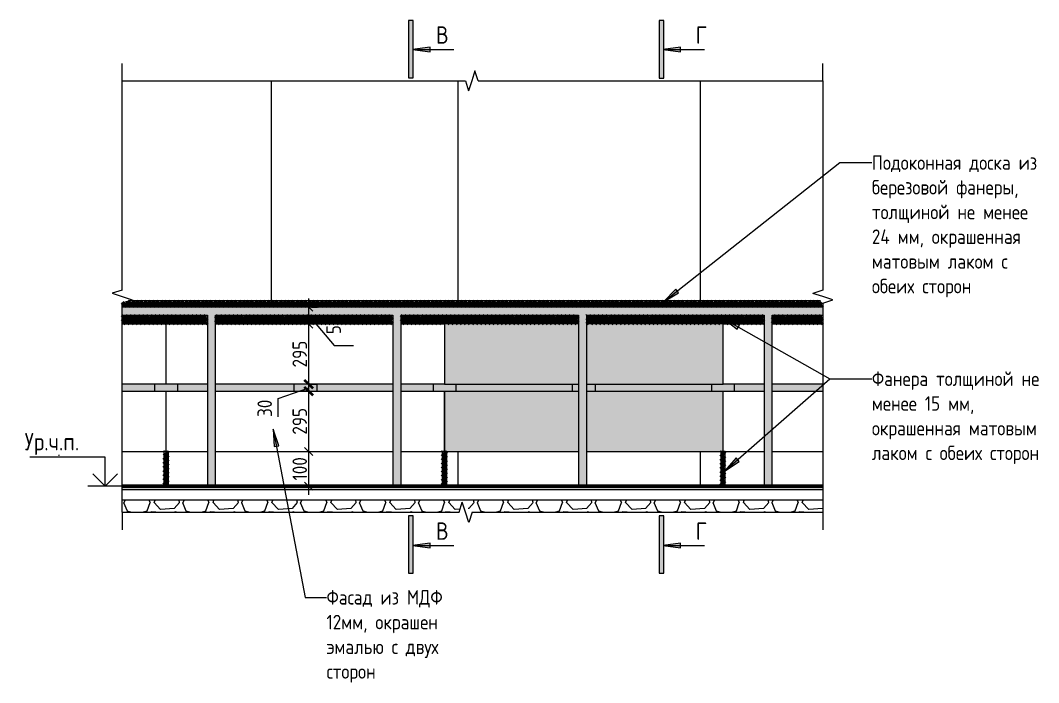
# Model space of a CAD drawing. Header units: millimetres. Extents: x 706 to 61221, y -16940 to 17865.
# Drawn here: x 18739 to 23129, y 3053 to 5910 of the extents above; entities that cross this region are included whole.
import ezdxf

# ---------------------------------------------------------------- set-up
doc = ezdxf.new("R2010")
doc.units = ezdxf.units.MM
for name, color, linetype, lineweight in [('Аннотация', 7, 'Continuous', 20), ('Отметки', 7, 'Continuous', 9), ('Перекрытие', 7, 'Continuous', 20), ('Размеры', 7, 'Continuous', 9), ('Размеры-25', 7, 'Continuous', 9), ('Стены внутренние', 7, 'Continuous', 20), ('Узлы', 7, 'Continuous', 20)]:
    doc.layers.add(name, color=color, linetype=linetype, lineweight=lineweight)
doc.layers.add('Линии', color=7, linetype='Continuous', lineweight=9, true_color=0x00a600)
doc.styles.add('GOST Common', font='GOST_Common.ttf', dxfattribs={"width": 0.9, "height": 75})
doc.styles.add('GOST Common_3', font='GOST_Common.ttf', dxfattribs={"width": 0.9, "height": 62.5})
doc.styles.add('GOST Common_4', font='GOST_Common.ttf', dxfattribs={"width": 0.9, "height": 62.5})
doc.dimstyles.new('ADSK_Основной_2_5_мм_Округление_до_1_мм_2', dxfattribs={"dimscale": 304.8, "dimtxt": 62.857187, "dimasz": 0.115978, "dimexe": 0.123031, "dimexo": 0.123031, "dimgap": 0.024606, "dimtad": 1, "dimdec": 0, "dimdsep": 46, "dimtxsty": 'GOST Common_4', "dimblk1": 'OBLIQUE', "dimblk2": 'OBLIQUE', "dimsah": 1, "dimcen": 0.09, "dimdle": 0.123031, "dimazin": 2, "dimtfac": 1, "dimtdec": 4, "dimtix": 1, "dimtmove": 0, "dimatfit": 3, "dimfxl": 1, "dimtvp": 1, "dimtolj": 1, "dimtzin": 0, "dimlwd": 20, "dimlwe": 20, "dimarcsym": 2})
doc.dimstyles.new('ADSK_Основной_2_5_мм_Округление_до_1_мм_3', dxfattribs={"dimscale": 304.8, "dimtxt": 62.857187, "dimasz": 0.115978, "dimexe": 0.123031, "dimexo": 0.123031, "dimgap": 0.024606, "dimtad": 1, "dimdec": 0, "dimdsep": 46, "dimtxsty": 'GOST Common_4', "dimblk1": 'OBLIQUE', "dimblk2": 'OBLIQUE', "dimsah": 1, "dimcen": 0.09, "dimdle": 0.123031, "dimazin": 2, "dimtfac": 1, "dimtdec": 4, "dimtix": 1, "dimtmove": 1, "dimatfit": 3, "dimfxl": 1, "dimtvp": 1, "dimtolj": 1, "dimtzin": 0, "dimlwd": 20, "dimlwe": 20, "dimarcsym": 2})
pattern_1 = [(45, (20256.78, 8907.859), (-8.838835, 8.838835), [])]

# ---------------------------------------------------------------- blocks, each defined once
blk = doc.blocks.new('ADSK_Обрыв_Линия - По умолчанию-5833969-П-5_2')
at = {"layer": 'Узлы'}
for p, q in [((3973.3, 5648.7), (5452.7, 5648.7)), ((5508.3, 5648.7), (6993.3, 5648.7))]:
    blk.add_line(p, q, dxfattribs=at)
blk = doc.blocks.new('ADSK_Обрыв_Линия - По умолчанию-5834152-П-5_2')
at = {"layer": 'Узлы'}
for p, q in [((3973.3, 3787.4), (5425.7, 3787.4)), ((5481.4, 3787.4), (6993.3, 3787.4))]:
    blk.add_line(p, q, dxfattribs=at)
blk = doc.blocks.new('ADSK_Обрыв_Линия - По умолчанию-5834053-П-5_2')
at = {"layer": 'Узлы'}
for p, q in [((3973.3, 4746.2), (3973.3, 5648.7)), ((3973.3, 3787.4), (3973.3, 4690.5))]:
    blk.add_line(p, q, dxfattribs=at)
blk = doc.blocks.new('ADSK_Обрыв_Линия - По умолчанию-V13-П-5_2')
at = {"layer": 'Узлы'}
for p, q in [((6993.3, 5648.7), (6993.3, 4745.5)), ((6993.3, 4689.9), (6993.3, 3787.4))]:
    blk.add_line(p, q, dxfattribs=at)
blk = doc.blocks.new('ADSK_Аннотация_Текст_сВыноской2 - Текст с выноской 2-2979980-П-5_2')
at = {"layer": 'Аннотация'}
blk.add_line((5228.3, 5721.2), (5228.3, 5846.2), dxfattribs=at)
blk = doc.blocks.new('Высотные отметки - Стрелка вверх-12093-П-5_2')
at = {"layer": 'Аннотация'}
for p, q in [((3900.6, 4025), (3575.6, 4025)), ((3900.6, 3900), (3900.6, 4025)), ((3900.6, 3900), (3847.6, 3953)), ((3900.6, 3900), (3953.7, 3953)), ((3975.6, 3900), (3825.6, 3900))]:
    blk.add_line(p, q, dxfattribs=at)
blk = doc.blocks.new('_Oblique')
at = {"color": 0, "linetype": 'ByBlock', "lineweight": -2}
blk.add_line((-0.5, -0.5), (0.5, 0.5), dxfattribs=at)
blk = doc.blocks.new('DIMBLOCK102-П-5_2')
at = {"layer": 'Defpoints', "color": 0, "transparency": 16777216}
for p in [(19957.3, 4050), (19982.3, 4050), (19957.3, 3900)]:
    blk.add_point(p, dxfattribs=at)
at = {"layer": 'Размеры', "color": 0, "lineweight": 20, "transparency": 16777216}
for p, q in [((19982.3, 3862.5), (19982.3, 4087.5)), ((19994.8, 4050), (20019.8, 4050)), ((19994.8, 3900), (20019.8, 3900))]:
    blk.add_line(p, q, dxfattribs=at)
at = {"layer": 'Размеры', "color": 0, "lineweight": 20, "transparency": 16777216, "xscale": 35.35, "yscale": 35.35, "zscale": 35.35}
for p, rotation in [((19982.3, 4050), 90), ((19982.3, 3900), 270)]:
    blk.add_blockref('_Oblique', p, dxfattribs=dict(at, rotation=rotation))
at = {"layer": 'Размеры', "color": 0, "lineweight": 20, "transparency": 16777216, "insert": (19943.6, 3975), "char_height": 62.5, "width": 127.845, "attachment_point": 5, "rotation": 90, "style": 'GOST Common_4'}
blk.add_mtext('\\A1;100', dxfattribs=at)
blk = doc.blocks.new('DIMBLOCK103-П-5_2')
at = {"layer": 'Defpoints', "color": 0, "transparency": 16777216}
for p in [(19957.3, 4310), (19982.3, 4310), (19957.3, 4050)]:
    blk.add_point(p, dxfattribs=at)
at = {"layer": 'Размеры', "color": 0, "lineweight": 20, "transparency": 16777216}
for p, q in [((19982.3, 4012.5), (19982.3, 4347.5)), ((19994.8, 4310), (20019.8, 4310)), ((19994.8, 4050), (20019.8, 4050))]:
    blk.add_line(p, q, dxfattribs=at)
at = {"layer": 'Размеры', "color": 0, "lineweight": 20, "transparency": 16777216, "xscale": 35.35, "yscale": 35.35, "zscale": 35.35}
for p, rotation in [((19982.3, 4310), 90), ((19982.3, 4050), 270)]:
    blk.add_blockref('_Oblique', p, dxfattribs=dict(at, rotation=rotation))
at = {"layer": 'Размеры', "color": 0, "lineweight": 20, "transparency": 16777216, "insert": (19943.6, 4180), "char_height": 62.5, "width": 141.908, "attachment_point": 5, "rotation": 90, "style": 'GOST Common_4'}
blk.add_mtext('\\A1;295', dxfattribs=at)
blk = doc.blocks.new('DIMBLOCK104-П-5_2')
at = {"layer": 'Размеры-25', "lineweight": 40, "transparency": 16777216}
for p, q in [((19982.3, 4340), (19964.6, 4357.7)), ((19982.3, 4310), (19964.6, 4327.7)), ((19982.3, 4340), (20000, 4322.3)), ((19982.3, 4310), (20000, 4292.3))]:
    blk.add_line(p, q, dxfattribs=at)
at = {"layer": 'Размеры-25', "lineweight": 20, "transparency": 16777216}
for p, q in [((19850.7, 4277.7), (19982.3, 4325)), ((19982.3, 4340), (19944.8, 4340)), ((19982.3, 4310), (19944.8, 4310)), ((19982.3, 4310), (19982.3, 4340)), ((19982.3, 4340), (19994.8, 4340)), ((19982.3, 4310), (19994.8, 4310)), ((19850.7, 4198.9), (19850.7, 4277.7))]:
    blk.add_line(p, q, dxfattribs=at)
at = {"layer": 'Размеры-25', "color": 0, "lineweight": 20, "transparency": 16777216, "insert": (19761.5, 4198.9), "char_height": 62.5, "width": 94.605, "attachment_point": 1, "rotation": 90, "line_spacing_factor": 1.022761, "style": 'GOST Common_4'}
blk.add_mtext('30', dxfattribs=at)
blk = doc.blocks.new('DIMBLOCK105-П-5_2')
at = {"layer": 'Defpoints', "color": 0, "transparency": 16777216}
for p in [(19957.3, 4600), (19982.3, 4600), (19957.3, 4340)]:
    blk.add_point(p, dxfattribs=at)
at = {"layer": 'Размеры', "color": 0, "lineweight": 20, "transparency": 16777216}
for p, q in [((19982.3, 4302.5), (19982.3, 4637.5)), ((19994.8, 4600), (20019.8, 4600)), ((19994.8, 4340), (20019.8, 4340))]:
    blk.add_line(p, q, dxfattribs=at)
at = {"layer": 'Размеры', "color": 0, "lineweight": 20, "transparency": 16777216, "xscale": 35.35, "yscale": 35.35, "zscale": 35.35}
for p, rotation in [((19982.3, 4600), 90), ((19982.3, 4340), 270)]:
    blk.add_blockref('_Oblique', p, dxfattribs=dict(at, rotation=rotation))
at = {"layer": 'Размеры', "color": 0, "lineweight": 20, "transparency": 16777216, "insert": (19943.6, 4470), "char_height": 62.5, "width": 141.908, "attachment_point": 5, "rotation": 90, "style": 'GOST Common_4'}
blk.add_mtext('\\A1;295', dxfattribs=at)
blk = doc.blocks.new('DIMBLOCK106-П-5_2')
at = {"layer": 'Defpoints', "color": 0, "transparency": 16777216}
for p in [(19957.3, 4672.4), (19982.3, 4672.4), (19957.3, 4600)]:
    blk.add_point(p, dxfattribs=at)
at = {"layer": 'Размеры', "color": 0, "lineweight": 20, "transparency": 16777216}
for p, q in [((19982.3, 4562.5), (19982.3, 4709.9)), ((19994.8, 4672.4), (20019.8, 4672.4)), ((19982.3, 4636.2), (20092.7, 4506.4)), ((19994.8, 4600), (20019.8, 4600)), ((20092.7, 4506.4), (20175.2, 4506.4))]:
    blk.add_line(p, q, dxfattribs=at)
at = {"layer": 'Размеры', "color": 0, "lineweight": 20, "transparency": 16777216, "xscale": 35.35, "yscale": 35.35, "zscale": 35.35}
for p, rotation in [((19982.3, 4672.4), 90), ((19982.3, 4600), 270)]:
    blk.add_blockref('_Oblique', p, dxfattribs=dict(at, rotation=rotation))
at = {"layer": 'Размеры', "color": 0, "lineweight": 20, "transparency": 16777216, "insert": (20058.5, 4555.6), "char_height": 62.5, "width": 94.605, "attachment_point": 1, "rotation": 90, "line_spacing_factor": 1.022761, "style": 'GOST Common_4'}
blk.add_mtext('\\A1;50', dxfattribs=at)

msp = doc.modelspace()

# ---------------------------------------------------------------- hatches: boundary and pattern name
at = {"layer": 'Аннотация'}
for points in [[(20430.245, 5783.723), (20505.245, 5773.843), (20505.246, 5793.591)], [(21510.245, 5783.723), (21585.245, 5773.843), (21585.246, 5793.591)], [(20430.245, 3643.723), (20505.245, 3633.843), (20505.246, 3653.591)], [(21510.245, 3643.723), (21585.245, 3633.843), (21585.246, 3653.591)]]:
    msp.add_hatch(color=256, dxfattribs=at).paths.add_polyline_path(points)
at = {"layer": 'Аннотация', "lineweight": 9}
for points in [[(21511.69, 4695.959), (21576.674, 4734.683), (21564.438, 4750.183)], [(21769.087, 4623.369), (21829.517, 4577.865), (21839.236, 4595.056)], [(19829.545, 4146.397), (19833.737, 4070.866), (19853.143, 4074.525)], [(21774.917, 3965.04), (21837.787, 4007.111), (21824.756, 4021.949)]]:
    msp.add_hatch(color=256, dxfattribs=at).paths.add_polyline_path(points)
at = {"layer": 'Перекрытие', "lineweight": 9}
h = msp.add_hatch(dxfattribs=at)
h.set_pattern_fill('FP_13', color=256, style=0, pattern_type=2)
h.set_pattern_definition([(0, (20256.78, 8907.86), (101.6, 25.4), [8.382, -67.818, 8.382, -67.818, -406.4]), (0, (20256.78, 8907.86), (101.6, 25.4), [-152.4, 8.382, -144.018, 8.382, -67.818, -177.8]), (0, (20256.78, 8907.86), (101.6, 25.4), [-381, 8.382, -42.418, 8.382, -118.618]), (120, (20294.88, 8920.56), (-72.79705, 75.28818), [8.382, -67.818, 8.382, -67.818, -406.4]), (120, (20294.88, 8920.56), (-72.79705, 75.28818), [-152.4, 8.382, -144.018, 8.382, -67.818, -177.8]), (120, (20294.88, 8920.56), (-72.79705, 75.28818), [-381, 8.382, -42.418, 8.382, -118.618]), (240, (20307.58, 8971.36), (-28.80295, -100.68818), [8.382, -67.818, 8.382, -67.818, -406.4]), (240, (20307.58, 8971.36), (-28.80295, -100.68818), [-152.4, 8.382, -144.018, 8.382, -67.818, -177.8]), (240, (20307.58, 8971.36), (-28.80295, -100.68818), [-381, 8.382, -42.418, 8.382, -118.618])])
h.paths.add_polyline_path([(21670.974, 3885), (22198.155, 3885), (22198.155, 3895), (19178.155, 3895), (19178.155, 3885), (21666.487, 3885)])
h = msp.add_hatch(dxfattribs=at)
h.set_pattern_fill('FP_12', color=256, style=0, pattern_type=2)
h.set_pattern_definition([(228.013, (20439.66, 9161.859), (-2031.99144, -2286.00794), [34.172, -3383.048]), (184.97, (20416.8, 9136.459), (3047.99862, 254.013734), [58.64, -5805.405]), (132.51, (20358.38, 9131.379), (2539.978118, -2794.01959), [41.348, -4093.472]), (267.274, (20259.32, 9067.879), (253.972893, 5080.00167), [53.4, -5286.644]), (292.834, (20256.78, 9014.539), (-1270.018216, 3047.992396), [52.363, -5183.981]), (357.274, (20277.1, 8966.279), (-5080.00167, 253.972893), [53.4, -5286.644]), (37.694, (20330.44, 8963.739), (-3302.011032, -2539.986107), [70.619, -6991.312]), (72.255, (20386.32, 9006.919), (1778.031558, 5587.989563), [66.672, -6600.526]), (121.43, (20406.64, 9070.419), (-2032.025225, 3301.984438), [53.581, -5304.555]), (175.236, (20378.7, 9116.14), (2793.99806, -254.01689), [61.171, -2997.394]), (222.397, (20317.74, 9121.219), (-3048.021364, -2793.976117), [79.108, -7831.677]), (138.814, (20510.78, 9065.34), (-1777.99827, 1524.00296), [27, -2673.056]), (171.469, (20490.46, 9083.119), (3301.998057, -508.014042), [51.368, -5085.464]), (225, (20439.66, 9090.74), (3e-14, -254), [35.921, -323.289]), (203.199, (20421.88, 9121.22), (1269.99626, 508.00885), [19.344, -1915.062]), (291.801, (20404.1, 9113.6), (-253.9944, 762.00245), [27.357, -1340.475]), (30.964, (20414.26, 9088.2), (761.99727, 508.0033), [44.432, -1436.63]), (161.565, (20452.36, 9111.06), (507.9998, -254.0006), [32.129, -771.09]), (16.389, (20256.78, 9113.599), (2540.00709, 761.975967), [45.009, -4455.883]), (70.346, (20299.96, 9126.299), (-1016.00879, -2793.997144), [37.76, -3738.222]), (293.199, (20452.36, 9161.86), (-508.00885, 1269.99626), [38.688, -1895.718]), (343.61, (20467.6, 9126.299), (-2539.993792, 762.0203), [45.009, -4455.883]), (339.444, (20256.78, 8956.12), (-1270.00078, 507.99866), [43.404, -2126.773]), (294.775, (20297.42, 8940.879), (-1269.99309, 2794.002693), [36.367, -3600.359]), (66.801, (20454.9, 8907.86), (508.00885, 1269.99626), [38.688, -1895.718]), (17.354, (20470.14, 8943.419), (-3302.00006, -1015.99885), [42.578, -4215.238]), (69.444, (20330.44, 8907.86), (-507.99866, -1270.00078), [21.702, -2148.475]), (101.31, (20439.66, 8907.86), (-254.0008, 1016.00032), [12.951, -1282.199]), (165.964, (20437.12, 8920.56), (762.00145, -253.9968), [52.363, -994.905]), (186.009, (20386.32, 8933.259), (2540.000243, 253.999726), [48.527, -4804.136]), (303.69, (20414.26, 9065.34), (-253.9991, 508), [36.632, -879.178]), (353.157, (20434.58, 9034.859), (4317.998074, -508.016712), [63.956, -6331.601]), (60.945, (20498.08, 9027.24), (-1016.01265, -1777.99294), [26.151, -2588.939]), (90, (20510.78, 9050.1), (-254, 254), [15.24, -238.76]), (120.256, (20381.24, 8940.879), (1015.98679, -1778.00772), [35.287, -3493.394]), (48.013, (20363.46, 8971.359), (2031.99144, 2286.00794), [68.344, -3348.876]), (0, (20409.18, 9022.16), (254, 254), [66.04, -187.96]), (325.305, (20475.22, 9022.159), (-2540.00538, 1777.99317), [40.161, -3975.932]), (254.055, (20508.24, 8999.3), (-253.99272, -1016.00235), [36.983, -1812.165]), (207.646, (20498.08, 8963.739), (-4825.999284, -2540.001884), [60.215, -5961.246]), (175.426, (20444.74, 8935.799), (-3301.999344, 254.004155), [63.703, -6306.585])])
h.paths.add_polyline_path([(19178.155, 3787.398), (20630.589, 3787.398), (20644.339, 3830.699), (20686.244, 3787.398), (22198.155, 3787.398), (22198.155, 3840), (19178.155, 3840)])
at = {"layer": 'Узлы'}
h = msp.add_hatch(color=256, dxfattribs=at)
h.paths.add_polyline_path([(20413.155, 3524.263), (20433.155, 3524.263), (20433.155, 3772.55), (20413.155, 3772.55), (20413.155, 3610)])
h.paths.add_polyline_path([(21493.155, 3524.263), (21513.155, 3524.263), (21513.155, 3772.55), (21493.155, 3772.55), (21493.155, 3610)])
h.paths.add_polyline_path([(21513.155, 5659.713), (21513.155, 5908.214), (21493.155, 5908.214), (21493.155, 5659.713)])
h.paths.add_polyline_path([(20413.155, 5661.067), (20433.155, 5661.067), (20433.155, 5909.56), (20413.155, 5909.56)])
at = {"layer": 'Узлы', "lineweight": 50, "true_color": 0xc29f78}
h = msp.add_hatch(dxfattribs=at)
h.set_pattern_fill('FP_14', color=33, style=0, pattern_type=2)
h.set_pattern_definition(pattern_1)
h.paths.add_polyline_path([(21902.797, 4675), (22198.155, 4675), (22198.155, 4689.887), (22187.704, 4700), (19207.942, 4700), (19178.155, 4690.541), (19178.155, 4675), (21868.969, 4675)])
at = {"layer": 'Узлы', "true_color": 0x939393}
msp.add_hatch(color=252, dxfattribs=at).paths.add_polyline_path([(21980.53, 3902.55), (21980.53, 4637.45), (22198.155, 4637.45), (22198.155, 4672.45), (19178.155, 4672.45), (19178.155, 4637.45), (19545.53, 4637.45), (19545.53, 3902.55), (19580.53, 3902.55), (19580.53, 4637.45), (20345.53, 4637.45), (20345.53, 3902.55), (20380.53, 3902.55), (20380.53, 4637.45), (21145.53, 4637.45), (21145.53, 3902.55), (21180.53, 3902.55), (21180.53, 4637.45), (21945.53, 4637.45), (21945.53, 3902.55)])
at = {"layer": 'Узлы', "lineweight": 50, "true_color": 0xc29f78}
h = msp.add_hatch(dxfattribs=at)
h.set_pattern_fill('FP_14', color=33, style=0, pattern_type=2)
h.set_pattern_definition(pattern_1)
h.paths.add_polyline_path([(20461.955, 4600), (21145.53, 4600), (21145.53, 4637.45), (20380.53, 4637.45), (20380.53, 4600)])
h.paths.add_polyline_path([(19545.53, 4600), (19545.53, 4637.45), (19178.155, 4637.45), (19178.155, 4600), (19456.944, 4600)])
h.paths.add_polyline_path([(21880.363, 4600), (21945.53, 4600), (21945.53, 4637.45), (21180.53, 4637.45), (21180.53, 4600), (21868.969, 4600)])
h.paths.add_polyline_path([(22198.155, 4600), (22198.155, 4637.45), (21980.53, 4637.45), (21980.53, 4600)])
h.paths.add_polyline_path([(19580.53, 4600), (20345.53, 4600), (20345.53, 4637.45), (19580.53, 4637.45), (19580.53, 4636.898)])
at = {"layer": 'Узлы', "true_color": 0xffffff}
h = msp.add_hatch(color=7, dxfattribs=at)
h.paths.add_polyline_path([(21145.53, 4340), (21145.53, 4600), (20568.155, 4600), (20568.155, 4340), (21118.155, 4340)])
h.paths.add_polyline_path([(21466.965, 4340), (21768.155, 4340), (21768.155, 4600), (21180.53, 4600), (21180.53, 4340), (21218.155, 4340)])
at = {"layer": 'Узлы'}
h = msp.add_hatch(color=256, dxfattribs=at)
h.paths.add_polyline_path([(19178.155, 4310), (19318.155, 4310), (19318.155, 4340), (19178.155, 4340)])
h.paths.add_polyline_path([(19418.155, 4310), (19545.53, 4310), (19545.53, 4340), (19418.155, 4340)])
h.paths.add_polyline_path([(22198.155, 4310), (22198.155, 4340), (21980.53, 4340), (21980.53, 4310)])
h.paths.add_polyline_path([(21945.53, 4310), (21945.53, 4340), (21818.155, 4340), (21818.155, 4310), (21868.969, 4310)])
h.paths.add_polyline_path([(19580.53, 4310), (19918.155, 4310), (19918.155, 4340), (19580.53, 4340)])
h.paths.add_polyline_path([(20202.994, 4310), (20345.53, 4310), (20345.53, 4340), (20018.155, 4340), (20018.155, 4310), (20192.461, 4310)])
h.paths.add_polyline_path([(20518.155, 4310), (20518.155, 4340), (20380.53, 4340), (20380.53, 4310)])
h.paths.add_polyline_path([(20662.957, 4310), (21118.155, 4310), (21118.155, 4340), (20618.155, 4340), (20618.155, 4310), (20637.28, 4310)])
h.paths.add_polyline_path([(21466.965, 4310), (21718.155, 4310), (21718.155, 4340), (21218.155, 4340), (21218.155, 4310)])
at = {"layer": 'Узлы', "true_color": 0xffffff}
for points in [[(19418.155, 4310), (19418.155, 4340), (19318.155, 4340), (19318.155, 4310)], [(20018.155, 4310), (20018.155, 4340), (19918.155, 4340), (19918.155, 4310)], [(20518.155, 4310), (20618.155, 4310), (20618.155, 4340), (20518.155, 4340)], [(21793.616, 4310), (21818.155, 4310), (21818.155, 4340), (21718.155, 4340), (21718.155, 4310), (21768.155, 4310)]]:
    msp.add_hatch(color=7, dxfattribs=at).paths.add_polyline_path(points)
h = msp.add_hatch(color=7, dxfattribs=at)
h.paths.add_polyline_path([(20627.28, 4050), (21145.53, 4050), (21145.53, 4310), (20568.155, 4310), (20568.155, 4050), (20578.155, 4050)])
h.paths.add_polyline_path([(21180.53, 4050), (21768.155, 4050), (21768.155, 4310), (21180.53, 4310), (21180.53, 4101.558)])
h = msp.add_hatch(color=7, dxfattribs=at)
h.paths.add_polyline_path([(21118.155, 4310), (21145.53, 4310), (21145.53, 4340), (21118.155, 4340)])
h.paths.add_polyline_path([(21218.155, 4310), (21218.155, 4340), (21180.53, 4340), (21180.53, 4310)])
at = {"layer": 'Узлы', "lineweight": 50, "true_color": 0xc29f78}
h = msp.add_hatch(dxfattribs=at)
h.set_pattern_fill('FP_14', color=33, style=0, pattern_type=2)
h.set_pattern_definition(pattern_1)
h.paths.add_polyline_path([(19358.155, 3900), (19378.155, 3900), (19378.155, 4050), (19358.155, 4050)])
h = msp.add_hatch(dxfattribs=at)
h.set_pattern_fill('FP_14', color=33, style=0, pattern_type=2)
h.set_pattern_definition(pattern_1)
h.paths.add_polyline_path([(20578.155, 3900), (20578.155, 4050), (20558.155, 4050), (20558.155, 3900), (20568.155, 3900)])
h = msp.add_hatch(dxfattribs=at)
h.set_pattern_fill('FP_14', color=33, style=0, pattern_type=2)
h.set_pattern_definition(pattern_1)
h.paths.add_polyline_path([(21758.155, 3900), (21778.155, 3900), (21778.155, 4050), (21758.155, 4050)])

# ---------------------------------------------------------------- linework, layer by layer
at = {"layer": 'Аннотация'}
for p, q in [((20505.246, 5793.591), (20430.245, 5783.723)), ((20430.245, 5783.723), (20505.245, 5773.843)), ((20430.245, 5783.723), (20608.155, 5783.71)), ((20505.245, 5773.843), (20505.246, 5793.591)), ((21585.246, 5793.591), (21510.245, 5783.723)), ((21510.245, 5783.723), (21585.245, 5773.843)), ((21510.245, 5783.723), (21688.155, 5783.71)), ((21585.245, 5773.843), (21585.246, 5793.591)), ((19178.155, 5648.685), (19178.155, 5723.685)), ((22198.155, 5648.685), (22198.155, 5723.685)), ((20699.099, 5692.01), (20685.022, 5648.685)), ((20699.099, 5692.01), (20685.022, 5648.685)), ((20713.176, 5648.685), (20699.099, 5692.01)), ((20713.176, 5648.685), (20699.099, 5692.01)), ((20657.522, 5648.685), (20671.272, 5605.383)), ((20657.522, 5648.685), (20671.272, 5605.383)), ((20685.022, 5648.685), (20671.272, 5605.383)), ((19178.155, 4746.196), (19134.83, 4732.118)), ((19178.155, 4746.196), (19134.83, 4732.118)), ((22198.155, 4745.541), (22154.853, 4731.791)), ((22198.155, 4745.541), (22154.853, 4731.791)), ((19134.83, 4732.118), (19178.155, 4718.041)), ((19134.83, 4732.118), (19178.155, 4718.041)), ((19178.155, 4718.041), (19221.456, 4704.291)), ((19178.155, 4690.541), (19221.456, 4704.291)), ((19178.155, 4690.541), (19221.456, 4704.291)), ((22198.155, 4718.041), (22154.853, 4731.791)), ((22241.48, 4703.964), (22198.155, 4718.041)), ((22241.48, 4703.964), (22198.155, 4718.041)), ((22198.155, 4689.887), (22241.48, 4703.964)), ((22198.155, 4689.887), (22241.48, 4703.964)), ((20630.589, 3787.398), (20644.339, 3830.699)), ((20630.589, 3787.398), (20644.339, 3830.699)), ((20658.089, 3787.398), (20644.339, 3830.699)), ((19178.155, 3787.398), (19178.155, 3712.398)), ((20672.166, 3744.073), (20658.089, 3787.398)), ((20672.166, 3744.073), (20658.089, 3787.398)), ((20686.244, 3787.398), (20672.166, 3744.073)), ((20686.244, 3787.398), (20672.166, 3744.073)), ((22198.155, 3787.398), (22198.155, 3712.398)), ((20505.246, 3653.591), (20430.245, 3643.723)), ((20430.245, 3643.723), (20505.245, 3633.843)), ((20430.245, 3643.723), (20608.155, 3643.71)), ((20505.245, 3633.843), (20505.246, 3653.591)), ((21585.246, 3653.591), (21510.245, 3643.723)), ((21510.245, 3643.723), (21585.245, 3633.843)), ((21510.245, 3643.723), (21688.155, 3643.71)), ((21585.245, 3633.843), (21585.246, 3653.591))]:
    msp.add_line(p, q, dxfattribs=at)
at = {"layer": 'Аннотация', "lineweight": 9}
for p, q in [((21511.69, 4695.959), (22271.653, 5295.946)), ((22271.653, 5295.946), (22409.917, 5295.946)), ((21564.438, 4750.183), (21511.69, 4695.959)), ((21576.674, 4734.683), (21564.438, 4750.183)), ((21511.69, 4695.959), (21576.674, 4734.683)), ((21769.087, 4623.369), (21829.517, 4577.865)), ((21839.236, 4595.056), (21769.087, 4623.369)), ((21769.087, 4623.369), (22228.691, 4363.546)), ((21829.517, 4577.865), (21839.236, 4595.056)), ((21774.917, 3965.04), (22228.691, 4363.546)), ((22228.691, 4363.546), (22409.917, 4363.546)), ((22228.691, 4363.546), (22409.917, 4363.546)), ((19829.545, 4146.397), (19833.737, 4070.866)), ((19853.143, 4074.525), (19829.545, 4146.397)), ((19829.545, 4146.397), (19966.415, 3420.451)), ((19833.737, 4070.866), (19853.143, 4074.525)), ((21824.756, 4021.949), (21774.917, 3965.04)), ((21774.917, 3965.04), (21837.787, 4007.111)), ((21837.787, 4007.111), (21824.756, 4021.949)), ((19966.415, 3420.451), (20059.192, 3420.451))]:
    msp.add_line(p, q, dxfattribs=at)
at = {"layer": 'Линии', "color": 7}
for p, q in [((20433.155, 5909.56), (20413.155, 5909.56)), ((20413.155, 5909.56), (20413.155, 5661.067)), ((20433.155, 5661.067), (20433.155, 5909.56)), ((21513.155, 5908.214), (21493.155, 5908.214)), ((21493.155, 5908.214), (21493.155, 5659.713)), ((21513.155, 5659.713), (21513.155, 5908.214)), ((20413.155, 5661.067), (20433.155, 5661.067)), ((21493.155, 5659.713), (21513.155, 5659.713)), ((22187.704, 4700), (19207.942, 4700)), ((19178.155, 4675), (22198.155, 4675)), ((22198.155, 4672.45), (19178.155, 4672.45)), ((19178.155, 4637.45), (19545.53, 4637.45)), ((19358.155, 4600), (19358.155, 4637.45)), ((19378.155, 4600), (19378.155, 4637.45)), ((19545.53, 4637.45), (19545.53, 3902.55)), ((19580.53, 3902.55), (19580.53, 4637.45)), ((19580.53, 4637.45), (20345.53, 4637.45)), ((20345.53, 4637.45), (20345.53, 3902.55)), ((20380.53, 3902.55), (20380.53, 4637.45)), ((20380.53, 4637.45), (21145.53, 4637.45)), ((20558.155, 4600), (20558.155, 4637.45)), ((20578.155, 4600), (20578.155, 4637.45)), ((21145.53, 4637.45), (21145.53, 3902.55)), ((21180.53, 3902.55), (21180.53, 4637.45)), ((21180.53, 4637.45), (21945.53, 4637.45)), ((21758.155, 4600), (21758.155, 4637.45)), ((21778.155, 4600), (21778.155, 4637.45)), ((21945.53, 4637.45), (21945.53, 3902.55)), ((21980.53, 3902.55), (21980.53, 4637.45)), ((21980.53, 4637.45), (22198.155, 4637.45)), ((19178.155, 4600), (19545.53, 4600)), ((19580.53, 4600), (20345.53, 4600)), ((20380.53, 4600), (20568.155, 4600)), ((20568.155, 4600), (20568.155, 4340)), ((21145.53, 4600), (20568.155, 4600)), ((21768.155, 4600), (21180.53, 4600)), ((21768.155, 4600), (21945.53, 4600)), ((21768.155, 4340), (21768.155, 4600)), ((21980.53, 4600), (22198.155, 4600)), ((19318.155, 4340), (19178.155, 4340)), ((19178.155, 4310), (19318.155, 4310)), ((19418.155, 4340), (19318.155, 4340)), ((19318.155, 4340), (19318.155, 4310)), ((19318.155, 4310), (19418.155, 4310)), ((19545.53, 4340), (19418.155, 4340)), ((19418.155, 4310), (19418.155, 4340)), ((19418.155, 4310), (19545.53, 4310)), ((19918.155, 4340), (19580.53, 4340)), ((19580.53, 4310), (19918.155, 4310)), ((20018.155, 4340), (19918.155, 4340)), ((19918.155, 4340), (19918.155, 4310)), ((19918.155, 4310), (20018.155, 4310)), ((20345.53, 4340), (20018.155, 4340)), ((20018.155, 4310), (20018.155, 4340)), ((20018.155, 4310), (20345.53, 4310)), ((20518.155, 4340), (20380.53, 4340)), ((20380.53, 4310), (20518.155, 4310)), ((20568.155, 4340), (20518.155, 4340)), ((20518.155, 4340), (20518.155, 4310)), ((20518.155, 4310), (20618.155, 4310)), ((20568.155, 4340), (21145.53, 4340)), ((20568.155, 4310), (20568.155, 4050)), ((20618.155, 4310), (20618.155, 4340)), ((20618.155, 4310), (21118.155, 4310)), ((21118.155, 4340), (21118.155, 4310)), ((21118.155, 4310), (21145.53, 4310)), ((21180.53, 4340), (21768.155, 4340)), ((21180.53, 4310), (21218.155, 4310)), ((21218.155, 4310), (21218.155, 4340)), ((21218.155, 4310), (21718.155, 4310)), ((21718.155, 4340), (21718.155, 4310)), ((21718.155, 4310), (21818.155, 4310)), ((21818.155, 4340), (21768.155, 4340)), ((21768.155, 4050), (21768.155, 4310)), ((21945.53, 4340), (21818.155, 4340)), ((21818.155, 4310), (21818.155, 4340)), ((21818.155, 4310), (21945.53, 4310)), ((22198.155, 4340), (21980.53, 4340)), ((21980.53, 4310), (22198.155, 4310)), ((19378.155, 4050), (19358.155, 4050)), ((19358.155, 4050), (19358.155, 3900)), ((19378.155, 3900), (19378.155, 4050)), ((20578.155, 4050), (20558.155, 4050)), ((20558.155, 4050), (20558.155, 3900)), ((20578.155, 4050), (21145.53, 4050)), ((20578.155, 3900), (20578.155, 4050)), ((21180.53, 4050), (21758.155, 4050)), ((21778.155, 4050), (21758.155, 4050)), ((21758.155, 4050), (21758.155, 3900)), ((21778.155, 3900), (21778.155, 4050)), ((19358.155, 3900), (19378.155, 3900)), ((19545.53, 3902.55), (19580.53, 3902.55)), ((20345.53, 3902.55), (20380.53, 3902.55)), ((20558.155, 3900), (20578.155, 3900)), ((21145.53, 3902.55), (21180.53, 3902.55)), ((21758.155, 3900), (21778.155, 3900)), ((21945.53, 3902.55), (21980.53, 3902.55)), ((20433.155, 3772.55), (20413.155, 3772.55)), ((20413.155, 3772.55), (20413.155, 3524.263)), ((20433.155, 3524.263), (20433.155, 3772.55)), ((21513.155, 3772.55), (21493.155, 3772.55)), ((21493.155, 3772.55), (21493.155, 3524.263)), ((21513.155, 3524.263), (21513.155, 3772.55)), ((20413.155, 3524.263), (20433.155, 3524.263)), ((21493.155, 3524.263), (21513.155, 3524.263))]:
    msp.add_line(p, q, dxfattribs=at)
at = {"layer": 'Линии', "color": 7, "lineweight": 20}
for p, q in [((19368.155, 4340), (19368.155, 4600)), ((19368.155, 4050), (19368.155, 4310)), ((20568.155, 4050), (20568.155, 4310)), ((21768.155, 4050), (21768.155, 4310))]:
    msp.add_line(p, q, dxfattribs=at)
at = {"layer": 'Отметки', "lineweight": 20}
msp.add_line((19319.796, 3900), (19105.487, 3900), dxfattribs=at)
at = {"layer": 'Перекрытие', "lineweight": 50}
for p, q in [((19358.155, 3900), (19178.155, 3900)), ((20558.155, 3900), (19378.155, 3900)), ((21758.155, 3900), (20578.155, 3900)), ((22198.155, 3900), (21778.155, 3900))]:
    msp.add_line(p, q, dxfattribs=at)
at = {"layer": 'Перекрытие'}
for p, q in [((22198.155, 3897.45), (19178.155, 3897.45)), ((22198.155, 3895), (19178.155, 3895)), ((22198.155, 3885), (19178.155, 3885)), ((22198.155, 3840), (19178.155, 3840))]:
    msp.add_line(p, q, dxfattribs=at)
at = {"layer": 'Стены внутренние'}
for p, q in [((19821.274, 4700), (19821.274, 5648.685)), ((20627.28, 4700), (20627.28, 5648.685)), ((21670.974, 4700), (21670.974, 5648.685)), ((19178.155, 4050), (19358.155, 4050)), ((19378.155, 4050), (19545.53, 4050)), ((19580.53, 4050), (20345.53, 4050)), ((20380.53, 4050), (20558.155, 4050)), ((20627.28, 3900), (20627.28, 4050)), ((21670.974, 3900), (21670.974, 4050)), ((21778.155, 4050), (21945.53, 4050)), ((21980.53, 4050), (22198.155, 4050))]:
    msp.add_line(p, q, dxfattribs=at)

# ---------------------------------------------------------------- block references
at = {"layer": 'Аннотация'}
for name, p in [('ADSK_Аннотация_Текст_сВыноской2 - Текст с выноской 2-2979980-П-5_2', (15204.84, 0)), ('ADSK_Аннотация_Текст_сВыноской2 - Текст с выноской 2-2979980-П-5_2', (16284.84, 0)), ('Высотные отметки - Стрелка вверх-12093-П-5_2', (15204.84, 0)), ('ADSK_Аннотация_Текст_сВыноской2 - Текст с выноской 2-2979980-П-5_2', (15204.84, -2140)), ('ADSK_Аннотация_Текст_сВыноской2 - Текст с выноской 2-2979980-П-5_2', (16284.84, -2140))]:
    msp.add_blockref(name, p, dxfattribs=at)
at = {"layer": 'Узлы'}
for name in ['ADSK_Обрыв_Линия - По умолчанию-5833969-П-5_2', 'ADSK_Обрыв_Линия - По умолчанию-5834053-П-5_2', 'ADSK_Обрыв_Линия - По умолчанию-V13-П-5_2', 'ADSK_Обрыв_Линия - По умолчанию-5834152-П-5_2']:
    msp.add_blockref(name, (15204.84, 0), dxfattribs=at)

# ---------------------------------------------------------------- texts
at = {"layer": 'Аннотация', "lineweight": 9, "char_height": 62.5, "attachment_point": 1, "line_spacing_factor": 1.022766, "style": 'GOST Common_3'}
for s, insert, width in [('\\pxt1.44,2.88,4.32,5.76,7.2,8.64,10.08,11.52,12.96,14.4,15.84,17.28,18.72,20.16,21.6,23.04,24.48,25.92,27.36,28.8,30.24,31.68,33.12,34.56,36,37.44,38.88,40.32,41.76,43.2,44.64,46.08;{Подоконная доска из березовой фанеры, толщиной не менее 24 мм, окрашенная матовым лаком с обеих сторон}', (22409.917, 5327.244), 776.925), ('\\pxt1.44,2.88,4.32,5.76,7.2,8.64,10.08,11.52,12.96,14.4,15.84,17.28,18.72,20.16,21.6,23.04,24.48,25.92,27.36,28.8,30.24,31.68,33.12,34.56,36,37.44,38.88,40.32,41.76,43.2,44.64,46.08;{Фанера толщиной не менее 15 мм, окрашенная матовым лаком с обеих сторон}', (22409.917, 4394.845), 763.425), ('\\pxt1.44,2.88,4.32,5.76,7.2,8.64,10.08,11.52,12.96,14.4,15.84,17.28,18.72,20.16,21.6,23.04,24.48,25.92,27.36,28.8,30.24,31.68,33.12,34.56,36,37.44,38.88,40.32,41.76,43.2,44.64,46.08;{Фасад из МДФ 12мм, окрашен эмалью с двух сторон}', (20059.192, 3451.749), 705.375)]:
    msp.add_mtext(s, dxfattribs=dict(at, insert=insert, width=width))
at = {"layer": 'Отметки', "lineweight": 20, "insert": (18823.318, 4106.677), "char_height": 62.5, "width": 257.20564, "attachment_point": 1, "line_spacing_factor": 1.022761, "style": 'GOST Common_4'}
msp.add_mtext('+3,900', dxfattribs=at)

# ---------------------------------------------------------------- dimensions: what is measured, and where the dimension line sits
at = {"layer": 'Размеры', "lineweight": 20}
dim = msp.add_linear_dim(base=(19982.319, 4672.45), p1=(19957.323, 4600), p2=(19957.323, 4672.45), angle=90, text='50', dimstyle='ADSK_Основной_2_5_мм_Округление_до_1_мм_3', override={"dimpost": '<>', "dimfxl": 72.45}, dxfattribs=at)
dim.commit()
dim.dimension.update_dxf_attribs({"geometry": 'DIMBLOCK106-П-5_2', "text_midpoint": (20100.203, 4506.437), "dimtype": 160, "text_rotation": 90})
for base, p1, p2, text, override, picture, middle in [((19982.319, 4600), (19957.323, 4340), (19957.323, 4600), '295', {"dimpost": '<>', "dimfxl": 260}, 'DIMBLOCK105-П-5_2', (19943.569, 4470)), ((19982.319, 4310), (19957.323, 4050), (19957.323, 4310), '295', {"dimpost": '<>', "dimfxl": 260}, 'DIMBLOCK103-П-5_2', (19943.569, 4180)), ((19982.319, 4050), (19957.323, 3900), (19957.323, 4050), '100', {"dimpost": '<>', "dimfxl": 150}, 'DIMBLOCK102-П-5_2', (19943.569, 3975))]:
    dim = msp.add_linear_dim(base=base, p1=p1, p2=p2, angle=90, text=text, dimstyle='ADSK_Основной_2_5_мм_Округление_до_1_мм_2', override=override, dxfattribs=at)
    dim.commit()
    dim.dimension.update_dxf_attribs({"geometry": picture, "text_midpoint": middle})
dim = msp.add_linear_dim(base=(19982.319, 4340), p1=(19957.323, 4310), p2=(19957.323, 4340), angle=90, dimstyle='ADSK_Основной_2_5_мм_Округление_до_1_мм_3', override={"dimpost": '<>', "dimfxl": 30}, dxfattribs=at)
dim.commit()
dim.dimension.update_dxf_attribs({"geometry": 'DIMBLOCK104-П-5_2', "text_midpoint": (19803.141, 4246.199), "dimtype": 160, "text_rotation": 90})

# ---------------------------------------------------------------- next in the draw order: texts
at = {"layer": 'Аннотация', "lineweight": 9, "char_height": 75, "attachment_point": 1, "line_spacing_factor": 1.022766, "style": 'GOST Common', "bg_fill": 3, "box_fill_scale": 1.25, "bg_fill_color": 256, "bg_fill_true_color": 13158600, "bg_fill_transparency": 0}
for s, insert, width in [('\\pxt1.2,2.4,3.6,4.8,6,7.2,8.4,9.6,10.8,12,13.2,14.4,15.6,16.8,18,19.2,20.4,21.6,22.8,24,25.2,26.4,27.6,28.8,30,31.2,32.4,33.6,34.8,36,37.2,38.4;{В}', (20530.908, 5883.744), 58.6305), ('\\pxt1.2,2.4,3.6,4.8,6,7.2,8.4,9.6,10.8,12,13.2,14.4,15.6,16.8,18,19.2,20.4,21.6,22.8,24,25.2,26.4,27.6,28.8,30,31.2,32.4,33.6,34.8,36,37.2,38.4;{Г}', (21650.461, 5883.744), 49.5405), ('\\pxt1.2,2.4,3.6,4.8,6,7.2,8.4,9.6,10.8,12,13.2,14.4,15.6,16.8,18,19.2,20.4,21.6,22.8,24,25.2,26.4,27.6,28.8,30,31.2,32.4,33.6,34.8,36,37.2,38.4;{Ур.ч.п. }', (18758.198, 4129.618), 288.6075), ('\\pxt1.2,2.4,3.6,4.8,6,7.2,8.4,9.6,10.8,12,13.2,14.4,15.6,16.8,18,19.2,20.4,21.6,22.8,24,25.2,26.4,27.6,28.8,30,31.2,32.4,33.6,34.8,36,37.2,38.4;{В}', (20530.908, 3743.744), 58.6305), ('\\pxt1.2,2.4,3.6,4.8,6,7.2,8.4,9.6,10.8,12,13.2,14.4,15.6,16.8,18,19.2,20.4,21.6,22.8,24,25.2,26.4,27.6,28.8,30,31.2,32.4,33.6,34.8,36,37.2,38.4;{Г}', (21650.461, 3743.744), 49.5405)]:
    msp.add_mtext(s, dxfattribs=dict(at, insert=insert, width=width))

doc.saveas('drawing.dxf')
